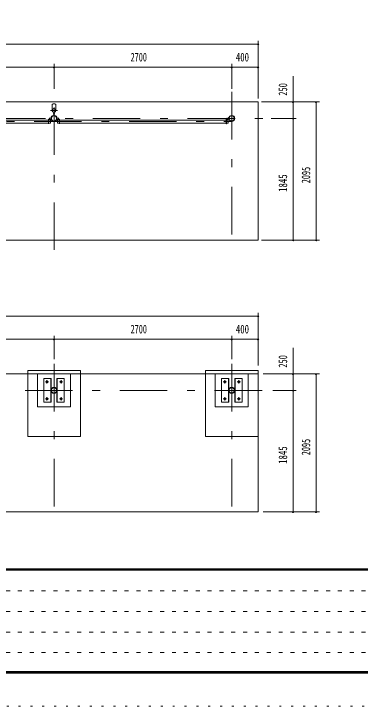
# Model space of a CAD drawing. Units: millimetres, scale not verified. Extents: x -25340 to 25344, y -10500 to 10500.
# Drawn here: x 4362 to 9622, y -10500 to 0 of the extents above; entities that cross this region are included whole.
import ezdxf
from ezdxf.enums import TextEntityAlignment as Align

# ---------------------------------------------------------------- set-up
doc = ezdxf.new("R2010")
doc.units = ezdxf.units.MM
doc.header["$LTSCALE"] = 60
for name, pattern in [('USER1', [3, 1, -2]), ('USER3', [24, 12, -5, 2, -5]), ('USER4', [3, 0.5, -2.5])]:
    doc.linetypes.add(name, pattern=pattern)
for name, color, linetype, lineweight in [('0-2_1-05BOLD', 7, 'Continuous', 18), ('0-3_1-25CENTER', 3, 'USER3', 18), ('0-5_1-55DIM', 3, 'Continuous', 18), ('0-C_F-F', 5, 'Continuous', 18), ('0-D_F-E_J_ADD', 5, 'USER4', 18)]:
    doc.layers.add(name, color=color, linetype=linetype, lineweight=lineweight)
doc.styles.add('ＭＳ ゴシック', font='')
doc.styles.get('ＭＳ ゴシック').set_extended_font_data('MS Gothic')

msp = doc.modelspace()

# ---------------------------------------------------------------- linework, layer by layer
at = {"layer": '0-2_1-05BOLD'}
for p, q in [((4944.62, -1457.81), (4944.62, -1373.23)), ((4999.62, -1457.81), (4999.62, -1373.23)), ((4927.57, -1593.33), (4927.57, -1573.33)), ((4967.52, -1496.06), (4967.52, -1539.41)), ((4969.12, -1494.67), (4969.12, -1540.88)), ((4975.12, -1494.67), (4975.12, -1540.88)), ((4976.72, -1496.06), (4976.72, -1539.41)), ((5016.67, -1593.33), (5016.67, -1573.33)), ((5019.87, -1573.33), (5016.67, -1573.33)), ((5019.87, -1593.33), (5019.87, -1573.33)), ((7627.57, -1593.33), (7627.57, -1573.33)), ((2806.67, -1613.13), (4887.57, -1613.13)), ((2806.67, -1655.83), (4887.57, -1655.83)), ((4890.77, -1600.53), (4890.77, -1666.33)), ((4890.77, -1655.83), (4919.62, -1655.83)), ((4892.77, -1595.33), (4922.37, -1595.33)), ((4922.37, -1598.53), (4892.77, -1598.53)), ((5051.47, -1595.33), (5021.87, -1595.33)), ((5021.87, -1598.53), (5051.47, -1598.53)), ((5024.62, -1613.13), (5024.62, -1655.83)), ((5053.47, -1613.13), (5024.62, -1613.13)), ((5053.47, -1655.83), (5024.62, -1655.83)), ((5053.47, -1600.53), (5053.47, -1666.33)), ((5056.67, -1666.33), (5053.47, -1666.33)), ((5056.67, -1600.53), (5056.67, -1666.33)), ((7587.57, -1613.13), (5056.67, -1613.13)), ((7587.57, -1655.83), (5056.67, -1655.83)), ((7587.57, -1600.53), (7587.57, -1666.33)), ((7587.57, -1666.33), (7590.77, -1666.33)), ((7590.77, -1600.53), (7590.77, -1666.33)), ((7590.77, -1613.13), (7619.62, -1613.13)), ((7590.77, -1655.83), (7619.62, -1655.83)), ((7592.77, -1595.33), (7622.37, -1595.33)), ((7622.37, -1598.53), (7592.77, -1598.53)), ((7619.62, -1613.13), (7619.62, -1655.83)), ((4572.12, -5410.33), (5372.12, -5410.33)), ((4572.12, -6410.33), (4572.12, -5410.33)), ((7272.12, -5410.33), (8072.12, -5410.33)), ((7272.12, -6410.33), (7272.12, -5410.33)), ((-2927.88, -5460.33), (8072.12, -5460.33)), ((4815.57, -5530.32), (4927.57, -5530.32)), ((4815.57, -5890.33), (4815.57, -5530.32)), ((4923.07, -5890.33), (4923.07, -5530.32)), ((4927.57, -5890.33), (4927.57, -5530.32)), ((5016.67, -5890.33), (5016.67, -5530.32)), ((5128.67, -5530.32), (5016.67, -5530.32)), ((5021.17, -5890.33), (5021.17, -5530.32)), ((5128.67, -5890.33), (5128.67, -5530.32)), ((7422.12, -5960.33), (7422.12, -5460.33)), ((7515.57, -5530.32), (7627.57, -5530.32)), ((7515.57, -5890.33), (7515.57, -5530.32)), ((7623.07, -5890.33), (7623.07, -5530.32)), ((7627.57, -5890.33), (7627.57, -5530.32)), ((7828.67, -5530.32), (7716.67, -5530.32)), ((7716.67, -5890.33), (7716.67, -5530.32)), ((7721.17, -5890.33), (7721.17, -5530.32)), ((7828.67, -5890.33), (7828.67, -5530.32)), ((7922.12, -5460.33), (7922.12, -5960.33)), ((4815.57, -5890.33), (4927.57, -5890.33)), ((5128.67, -5890.33), (5016.67, -5890.33)), ((7922.12, -5960.33), (7422.12, -5960.33)), ((7515.57, -5890.33), (7627.57, -5890.33)), ((7828.67, -5890.33), (7716.67, -5890.33)), ((7272.12, -6410.33), (8072.12, -6410.33))]:
    msp.add_line(p, q, dxfattribs=at)
msp.add_lwpolyline([(-2927.88, -3430.33), (-2927.88, -1335.33), (8072.11, -1335.33), (8072.11, -3430.33)], close=True, dxfattribs=at)
for points in [[(4924.37, -1593.33), (4924.37, -1573.33), (4927.57, -1573.33)], [(7624.37, -1593.33), (7624.37, -1573.33), (7627.57, -1573.33)], [(4887.57, -1600.53), (4887.57, -1666.33), (4890.77, -1666.33)], [(4890.77, -1613.13), (4919.62, -1613.13), (4919.62, -1655.83)], [(8072.12, -5410.33), (8072.12, -7555.33), (-2927.88, -7555.33)], [(4572.12, -6410.33), (5372.12, -6410.33), (5372.12, -5410.33)], [(5222.12, -5460.33), (5222.12, -5960.33), (4722.12, -5960.33), (4722.12, -5460.33)]]:
    msp.add_lwpolyline(points, dxfattribs=at)
for centre, radius in [((4972.12, -1467.33), 27.5), ((4972.12, -1435.98), 2.25), ((4972.12, -1585.33), 44.55), ((4972.12, -1585.33), 40.35), ((7672.12, -1585.33), 44.55), ((7672.12, -1585.33), 40.35), ((4972.12, -1633.73), 2.25), ((4865.62, -5580.33), 14.5), ((4972.12, -5710.33), 44.55), ((4972.12, -5710.33), 40.35), ((5078.62, -5580.33), 14.5), ((7565.62, -5580.33), 14.5), ((7672.12, -5710.33), 44.55), ((7672.12, -5710.33), 40.35), ((7778.62, -5580.33), 14.5), ((4865.62, -5840.32), 14.5), ((5078.62, -5840.32), 14.5), ((7565.62, -5840.32), 14.5), ((7778.62, -5840.32), 14.5)]:
    msp.add_circle(centre, radius, dxfattribs=at)
for centre, radius, start, end in [((4972.12, -1408.72), 44.9, 52.23546, 127.76454), ((4972.12, -1467.33), 29.1, 90, 260.90512), ((4972.12, -1484.73), 44.9, 109.58864, 127.76454), ((4972.12, -1435.98), 3.85, 270, 218.65778), ((4972.12, -1467.33), 29.1, 279.09488, 84.06984), ((4972.12, -1484.73), 44.9, 52.23546, 70.41136), ((4972.12, -1585.33), 46.15, 95.72713, 270.00108), ((4972.12, -1585.33), 46.15, 273.78915, 84.28163), ((4892.77, -1600.53), 5.2, 90, 180), ((4892.77, -1600.53), 2, 90, 180), ((4922.37, -1593.33), 2, 270, 0), ((4922.37, -1593.33), 5.2, 270, 0), ((4972.12, -1633.73), 3.85, 142.09248, 90), ((5021.87, -1593.33), 5.2, 180, 270), ((5021.87, -1593.33), 2, 180, 270), ((5051.47, -1600.53), 5.2, 0, 90), ((5051.47, -1600.53), 2, 0, 90), ((7592.77, -1600.53), 5.2, 90, 180), ((7592.77, -1600.53), 2, 90, 180), ((7622.37, -1593.33), 2, 270, 0), ((7622.37, -1593.33), 5.2, 270, 0)]:
    msp.add_arc(centre, radius, start, end, dxfattribs=at)
at = {"layer": '0-3_1-25CENTER'}
for p, q in [((4972.12, -3580.33), (4972.12, -1185.33)), ((7672.12, -1185.33), (7672.12, -3580.33)), ((4917.12, -1467.33), (5027.12, -1467.33)), ((4982.88, -1517.8), (4961.36, -1517.8)), ((-3077.88, -1585.33), (8222.11, -1585.33)), ((-2527.88, -1634.48), (7672.12, -1634.48)), ((4902.57, -1576.33), (4902.57, -1618.13)), ((5041.67, -1576.33), (5041.67, -1618.13)), ((7602.57, -1576.33), (7602.57, -1618.13)), ((4972.12, -5310.33), (4972.12, -7705.33)), ((7672.12, -5310.33), (7672.12, -7705.33)), ((4865.62, -5605.33), (4865.62, -5555.33)), ((5078.62, -5605.33), (5078.62, -5555.33)), ((7565.62, -5605.33), (7565.62, -5555.33)), ((7778.62, -5605.33), (7778.62, -5555.33)), ((4840.62, -5580.33), (4890.62, -5580.33)), ((5103.62, -5580.33), (5053.62, -5580.33)), ((7540.62, -5580.33), (7590.62, -5580.33)), ((7803.62, -5580.33), (7753.62, -5580.33)), ((-1227.88, -5710.33), (8222.11, -5710.33)), ((4840.62, -5840.32), (4890.62, -5840.32)), ((4865.62, -5865.33), (4865.62, -5815.32)), ((5103.62, -5840.32), (5053.62, -5840.32)), ((5078.62, -5865.33), (5078.62, -5815.32)), ((7540.62, -5840.32), (7590.62, -5840.32)), ((7565.62, -5865.33), (7565.62, -5815.32)), ((7803.62, -5840.32), (7753.62, -5840.32)), ((7778.62, -5865.33), (7778.62, -5815.32))]:
    msp.add_line(p, q, dxfattribs=at)
at = {"layer": '0-5_1-55DIM'}
for p, q in [((8072.11, -410.33), (8072.11, -1285.33)), ((-2927.88, -460.33), (8072.11, -460.33)), ((8082.11, -460.33), (8062.11, -460.33)), ((2722.12, -810.33), (4972.12, -810.33)), ((4982.12, -810.33), (4962.12, -810.33)), ((4972.12, -760.33), (4972.12, -1135.33)), ((4972.12, -810.33), (7672.12, -810.33)), ((7682.12, -810.33), (7662.12, -810.33)), ((7672.12, -760.33), (7672.12, -1135.33)), ((7672.12, -810.33), (8072.11, -810.33)), ((8082.11, -810.33), (8062.11, -810.33)), ((8602.11, -1335.33), (8602.11, -942.83)), ((9002.12, -1335.33), (8122.11, -1335.33)), ((8612.11, -1335.33), (8592.11, -1335.33)), ((8602.11, -1585.33), (8602.11, -1335.33)), ((8962.12, -1335.33), (8942.12, -1335.33)), ((8952.12, -3430.33), (8952.12, -1335.33)), ((8652.11, -1585.33), (8272.11, -1585.33)), ((8612.11, -1585.33), (8592.11, -1585.33)), ((8602.11, -3430.33), (8602.11, -1585.33)), ((9002.12, -3430.33), (8122.11, -3430.33)), ((8612.11, -3430.33), (8592.11, -3430.33)), ((8962.12, -3430.33), (8942.12, -3430.33)), ((-2927.88, -4585.33), (8072.12, -4585.33)), ((8082.12, -4585.33), (8062.12, -4585.33)), ((8072.12, -4535.33), (8072.12, -5335.33)), ((4972.12, -5235.33), (4972.12, -4885.33)), ((7672.12, -5235.33), (7672.12, -4885.33)), ((-2927.88, -4935.33), (8072.12, -4935.33)), ((4982.12, -4935.33), (4962.12, -4935.33)), ((7682.12, -4935.33), (7662.12, -4935.33)), ((8082.12, -4935.33), (8062.12, -4935.33)), ((8602.11, -7555.33), (8602.11, -5067.83)), ((8147.11, -5460.33), (9002.12, -5460.33)), ((8612.11, -5460.33), (8592.11, -5460.33)), ((8962.12, -5460.33), (8942.12, -5460.33)), ((8952.12, -5460.33), (8952.12, -7555.33)), ((8297.12, -5710.33), (8652.11, -5710.33)), ((8612.11, -5710.33), (8592.11, -5710.33)), ((8147.11, -7555.33), (9002.12, -7555.33)), ((8612.11, -7555.33), (8592.11, -7555.33)), ((8962.12, -7555.33), (8942.12, -7555.33))]:
    msp.add_line(p, q, dxfattribs=at)
for centre in [(8072.11, -460.33), (4972.12, -810.33), (7672.12, -810.33), (8072.11, -810.33), (8602.11, -1335.33), (8952.12, -1335.33), (8602.11, -1585.33), (8602.11, -3430.33), (8952.12, -3430.33), (8072.12, -4585.33), (4972.12, -4935.33), (7672.12, -4935.33), (8072.12, -4935.33), (8602.11, -5460.33), (8952.12, -5460.33), (8602.11, -5710.33), (8602.11, -7555.33), (8952.12, -7555.33)]:
    msp.add_arc(centre, 10, 180, 0, dxfattribs=at)
at = {"layer": '0-C_F-F'}
for p, q in [((24819.45, -8415), (-3830.55, -8415)), ((24819.45, -8417.5), (-3830.55, -8417.5)), ((24819.45, -8420), (-3830.55, -8420)), ((24819.45, -8422.5), (-3830.55, -8422.5)), ((24819.45, -8425), (-3830.55, -8425)), ((24819.45, -8427.5), (-3830.55, -8427.5)), ((24819.45, -8430), (-3830.55, -8430)), ((24819.45, -8432.5), (-3830.55, -8432.5)), ((24819.45, -8435), (-3830.55, -8435)), ((24819.45, -8437.5), (-3830.55, -8437.5)), ((24819.45, -8440), (-3830.55, -8440)), ((-3855.55, -10000), (24844.45, -10000)), ((-3853.05, -9997.5), (24841.95, -9997.5)), ((-3848.05, -9992.5), (24836.95, -9992.5)), ((-3843.05, -9987.5), (24831.95, -9987.5)), ((-3838.05, -9982.5), (24826.95, -9982.5)), ((-3835.55, -9980), (24824.45, -9980)), ((-3833.05, -9977.5), (24821.95, -9977.5))]:
    msp.add_line(p, q, dxfattribs=at)
at = {"layer": '0-C_F-F', "color": 6, "linetype": 'USER1'}
for p, q in [((-3855.55, -8752), (14394.46, -8752)), ((-3855.55, -9064), (14394.46, -9064)), ((-3855.55, -9376), (14394.46, -9376)), ((-3855.55, -9688), (11886.46, -9688))]:
    msp.add_line(p, q, dxfattribs=at)
at = {"layer": '0-C_F-F'}
for points in [[(-3850.55, 10095), (-3850.55, -9995), (24839.45, -9995), (24839.45, 10095)], [(-3845.55, 10090), (-3845.55, -9990), (24834.45, -9990), (24834.45, 10090)], [(-3840.55, 10085), (-3840.55, -9985), (24829.45, -9985), (24829.45, 10085)], [(-3830.55, 10075), (-3830.55, -9975), (24819.45, -9975), (24819.45, 10075)]]:
    msp.add_lwpolyline(points, dxfattribs=at)
at = {"layer": '0-D_F-E_J_ADD'}
msp.add_line((25344.45, -10500), (-4355.55, -10500), dxfattribs=at)

# ---------------------------------------------------------------- texts
at = {"layer": '0-5_1-55DIM', "color": 7, "style": 'ＭＳ ゴシック'}
for s, width, p in [('2700', 0.7, (6135.52, -760.33)), ('400', 0.75, (7734.49, -760.33)), ('2700', 0.7, (6135.52, -4885.33)), ('400', 0.75, (7734.5, -4885.33))]:
    msp.add_text(s, height=130.2, dxfattribs=dict(at, width=width)).set_placement(p, align=Align.BOTTOM_LEFT)
for s, width, p in [('250', 0.65, (8552.11, -1240.91)), ('2095', 0.7, (8902.12, -2568.84)), ('1845', 0.75, (8552.11, -2700.05)), ('250', 0.65, (8552.11, -5365.91)), ('2095', 0.7, (8902.11, -6693.84)), ('1845', 0.75, (8552.11, -6825.05))]:
    msp.add_text(s, height=130.2, rotation=90, dxfattribs=dict(at, width=width)).set_placement(p, align=Align.BOTTOM_LEFT)

doc.saveas('drawing.dxf')
